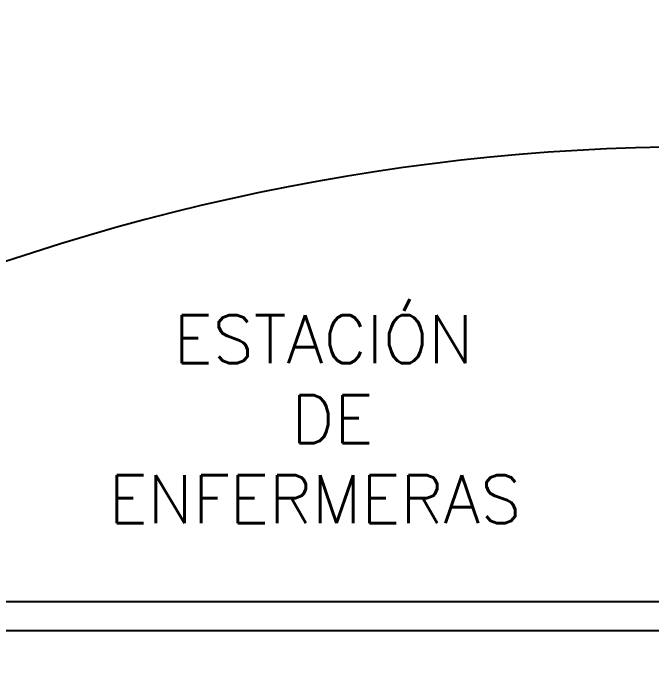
# Model space of a CAD drawing. Header units: metres. Extents: x -39 to 21688, y -24 to 9022.
# Drawn here: x 26.354 to 29.684, y 50.047 to 53.516 of the extents above; entities that cross this region are included whole.
import ezdxf

# ---------------------------------------------------------------- set-up
doc = ezdxf.new("R2010")
doc.units = ezdxf.units.M
doc.header["$MEASUREMENT"] = 0
for name, color, linetype in [('AN-TEXTO', 3, 'Continuous'), ('AR-MUROS', 6, 'Continuous'), ('AR-PUERTAS', 2, 'Continuous'), ('AR-VENTANAS', 2, 'Continuous')]:
    doc.layers.add(name, color=color, linetype=linetype)
doc.styles.add('REGULAR-2.5', font='romans.shx', dxfattribs={"height": 2.5})

msp = doc.modelspace()

# ---------------------------------------------------------------- linework, layer by layer
at = {"layer": 'AR-MUROS'}
msp.add_line((34.07388, 50.29698), (19.85, 50.29698), dxfattribs=at)
msp.add_lwpolyline([(34.07388, 50.44698), (20, 50.44698), (20, 56.29698)], dxfattribs=at)
at = {"layer": 'AR-PUERTAS'}
msp.add_circle((22.62406, 27.62249), 40.08066, dxfattribs=at)
at = {"layer": 'AR-VENTANAS'}
msp.add_arc((29.96234, 41.41099), 11.40999, 64.95681, 114.118386, dxfattribs=at)

# ---------------------------------------------------------------- texts
at = {"layer": 'AN-TEXTO', "insert": (26.23691, 51.94168), "char_height": 0.25, "attachment_point": 1, "style": 'REGULAR-2.5'}
msp.add_mtext_dynamic_manual_height_columns('\\pi0.95301;ESTACIÓN\\P\\pi1.5661;DE\\P\\pi0.61372;ENFERMERAS', width=3.5369651, gutter_width=1.25, heights=[0], dxfattribs=at)

doc.saveas('drawing.dxf')
